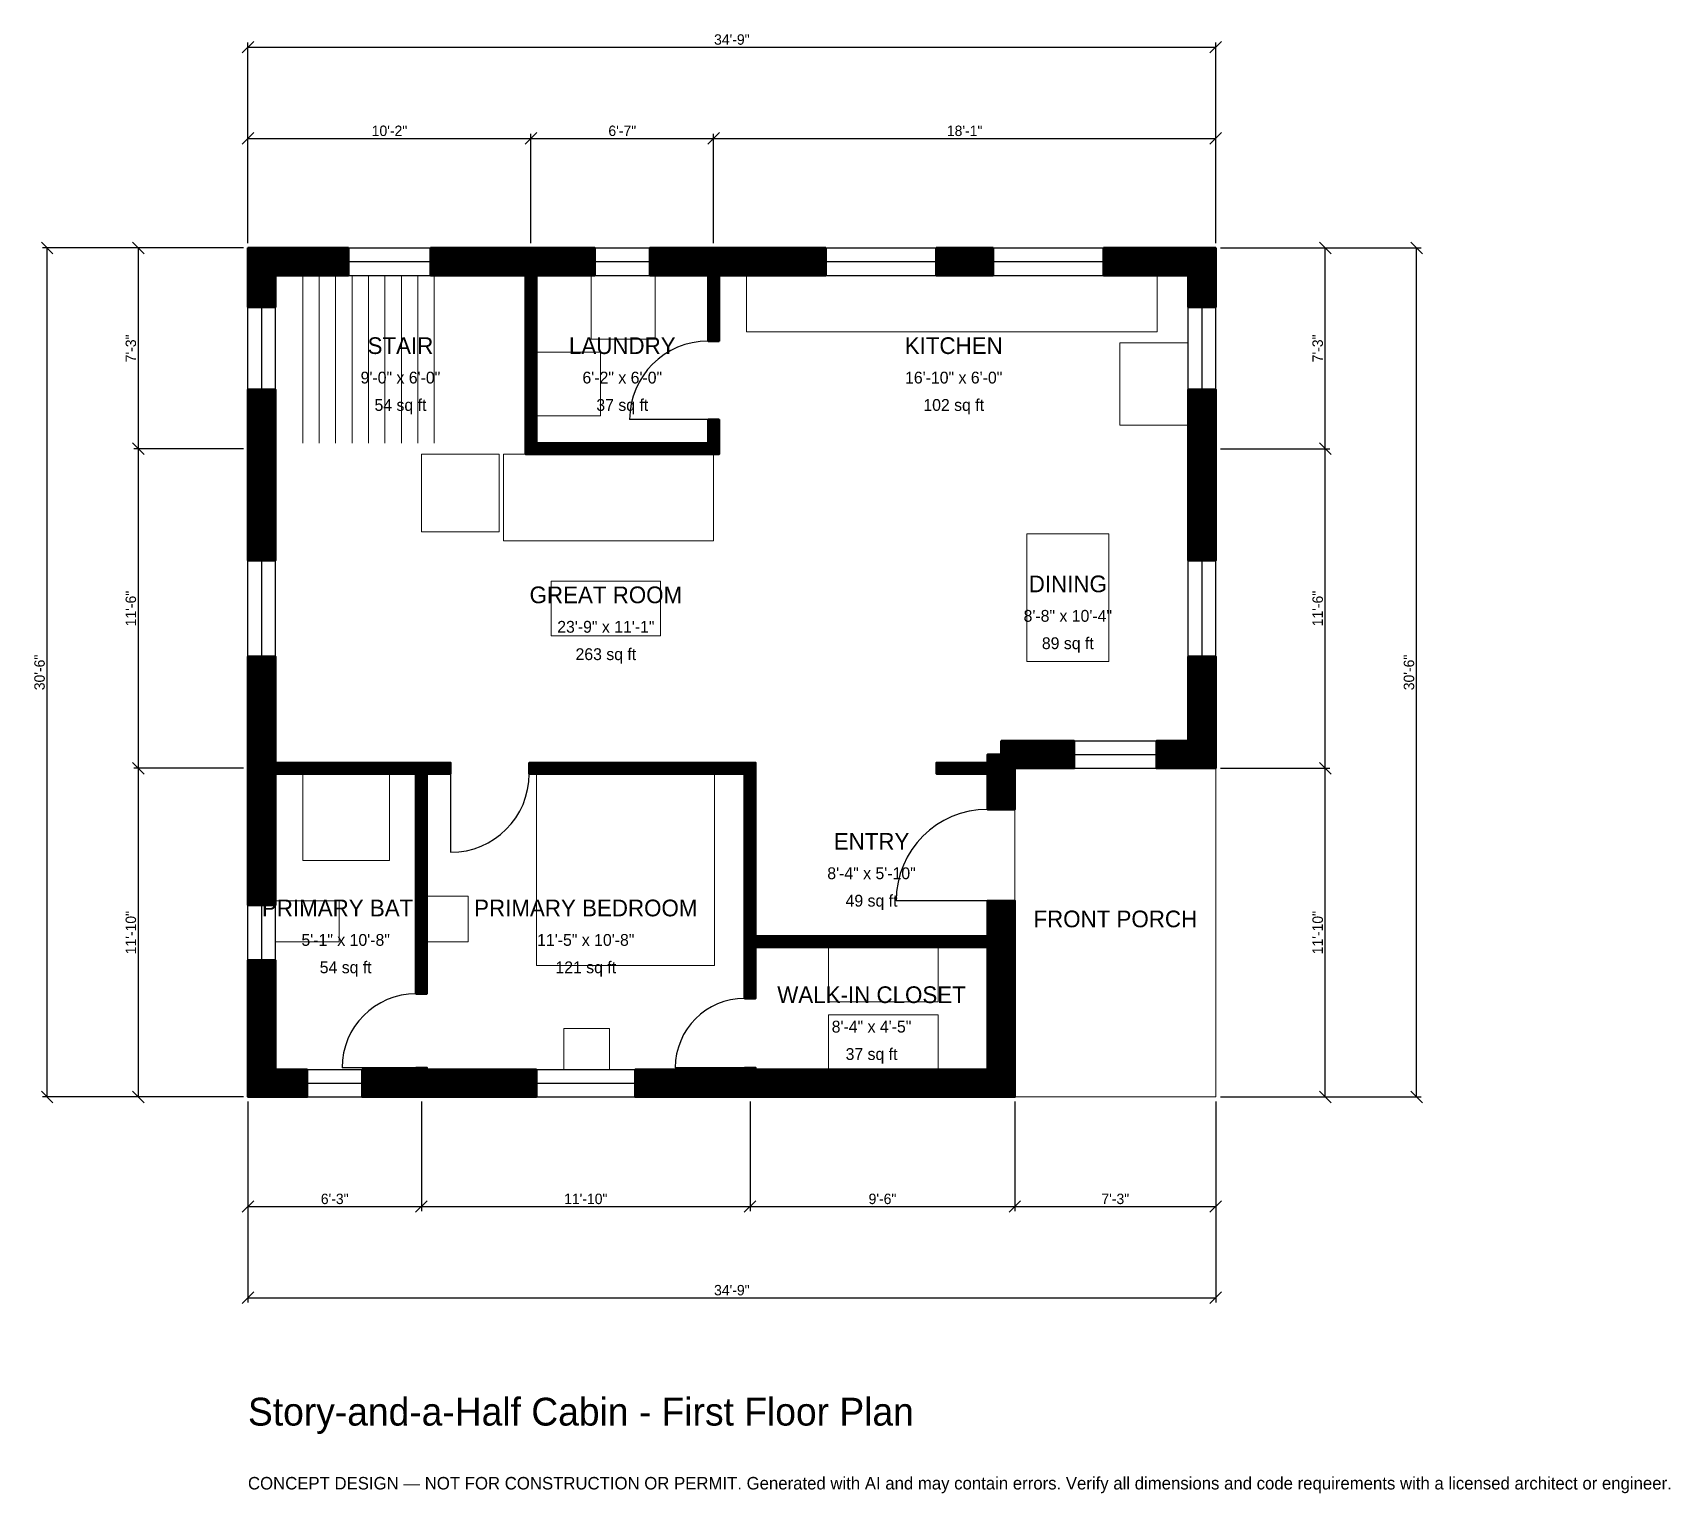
# Model space of a CAD drawing. Header units: inches. Extents: x -93 to 613, y -171 to 459.
import ezdxf
from ezdxf.enums import TextEntityAlignment as Align

# ---------------------------------------------------------------- set-up
doc = ezdxf.new("R2010")
doc.units = ezdxf.units.IN
doc.header["$MEASUREMENT"] = 0
doc.linetypes.add('DASHED', pattern=[0.6, 0.5, -0.1])
for name, color, linetype, lineweight in [('A-ANNO-DIMS', 1, 'Continuous', 13), ('A-ANNO-TEXT', 7, 'Continuous', 18), ('A-AREA-IDEN', 7, 'Continuous', 18), ('A-DOOR', 2, 'Continuous', 25), ('A-FLOR-FIXT', 9, 'Continuous', 13), ('A-FLOR-STRS', 3, 'Continuous', 18), ('A-FURN', 9, 'Continuous', 13), ('A-GLAZ', 4, 'Continuous', 25), ('A-SITE-PAVE', 8, 'Continuous', 13), ('A-WALL', 7, 'Continuous', 50), ('A-WALL-PATT', 8, 'Continuous', 13)]:
    doc.layers.add(name, color=color, linetype=linetype, lineweight=lineweight)
doc.dimstyles.new('PLAN', dxfattribs={"dimtxt": 4.5, "dimasz": 3, "dimexe": 2, "dimexo": 2, "dimgap": 1, "dimtad": 1, "dimdec": 0, "dimlunit": 4, "dimtsz": 2.5, "dimcen": 2.5, "dimclrd": 1, "dimclre": 1, "dimazin": 3, "dimtfac": 1, "dimtmove": 0, "dimatfit": 3})

msp = doc.modelspace()

# ---------------------------------------------------------------- hatches: boundary and pattern name
at = {"layer": 'A-WALL-PATT'}
h = msp.add_hatch(dxfattribs=at)
h.set_pattern_fill('ANSI31', color=8, scale=0.8)
h.paths.add_polyline_path([(214.1732, 0), (214.1732, 0), (210.6299, 0), (166.9291, 0), (166.9291, 11.811), (210.6299, 11.811), (214.1732, 11.811), (214.1732, 12.5984), (218.8976, 12.5984), (218.8976, 11.811), (222.4409, 11.811), (318.8976, 11.811), (318.8976, 61.0236), (318.8976, 64.5669), (218.8976, 64.5669), (218.8976, 42.5197), (214.1732, 42.5197), (214.1732, 64.5669), (214.1732, 69.2913), (214.1732, 139.3701), (121.2598, 139.3701), (121.2598, 144.0945), (218.8976, 144.0945), (218.8976, 144.0945), (218.8976, 139.3701), (218.8976, 69.2913), (318.8976, 69.2913), (318.8976, 72.8346), (318.8976, 84.6457), (330.7087, 84.6457), (330.7087, 72.8346), (330.7087, 69.2913), (330.7087, 69.2913), (330.7087, 64.5669), (330.7087, 64.5669), (330.7087, 61.0236), (330.7087, 11.811), (330.7087, 11.811), (330.7087, 0), (330.7087, 0), (330.7087, 0), (318.8976, 0), (318.8976, 0), (222.4409, 0), (218.8976, 0), (218.8976, 0), (214.1732, 0)])
h.paths.add_polyline_path([(80.7087, 0), (77.1654, 0), (77.1654, 0), (72.4409, 0), (72.4409, 0), (68.8976, 0), (49.2126, 0), (49.2126, 11.811), (68.8976, 11.811), (72.4409, 11.811), (72.4409, 12.5984), (77.1654, 12.5984), (77.1654, 11.811), (80.7087, 11.811), (124.4094, 11.811), (124.4094, 0), (80.7087, 0)])
h.paths.add_polyline_path([(11.811, 0), (11.811, 0), (0, 0), (0, 0), (0, 0), (0, 11.811), (0, 11.811), (0, 59.0551), (11.811, 59.0551), (11.811, 11.811), (25.5906, 11.811), (25.5906, 0), (11.811, 0)])
h.paths.add_polyline_path([(0, 135.8268), (0, 139.3701), (0, 139.3701), (0, 144.0945), (0, 144.0945), (0, 147.6378), (0, 189.9606), (11.811, 189.9606), (11.811, 147.6378), (11.811, 144.0945), (72.4409, 144.0945), (77.1654, 144.0945), (87.4016, 144.0945), (87.4016, 139.3701), (77.1654, 139.3701), (77.1654, 44.4882), (72.4409, 44.4882), (72.4409, 139.3701), (11.811, 139.3701), (11.811, 135.8268), (11.811, 82.6772), (0, 82.6772), (0, 135.8268)])
h.paths.add_polyline_path([(0, 273.622), (0, 285.4331), (0, 305.1181), (11.811, 305.1181), (11.811, 285.4331), (11.811, 273.622), (11.811, 231.2992), (0, 231.2992), (0, 273.622)])
h.paths.add_polyline_path([(0, 354.3307), (0, 354.3307), (0, 366.1417), (0, 366.1417), (0, 366.1418), (11.811, 366.1418), (11.811, 366.1417), (43.3071, 366.1417), (43.3071, 354.3307), (11.811, 354.3307), (11.811, 340.5512), (0, 340.5512), (0, 354.3307)])
h.paths.add_polyline_path([(116.1417, 366.1417), (119.685, 366.1417), (119.685, 366.1418), (124.4094, 366.1418), (124.4094, 366.1417), (127.9528, 366.1417), (149.6063, 366.1417), (149.6063, 354.3307), (127.9528, 354.3307), (124.4094, 354.3307), (124.4094, 281.8898), (198.4252, 281.8898), (198.4252, 292.126), (203.1496, 292.126), (203.1496, 281.8898), (203.1496, 277.1654), (198.4252, 277.1654), (124.4094, 277.1654), (119.685, 277.1654), (119.685, 281.8898), (119.685, 354.3307), (116.1417, 354.3307), (78.7402, 354.3307), (78.7402, 366.1417), (116.1417, 366.1417)])
h.paths.add_polyline_path([(194.8819, 366.1417), (198.4252, 366.1417), (198.4252, 366.1418), (203.1496, 366.1418), (203.1496, 366.1417), (206.6929, 366.1417), (249.147, 366.1417), (249.147, 354.3307), (206.6929, 354.3307), (203.1496, 354.3307), (203.1496, 325.9843), (198.4252, 325.9843), (198.4252, 354.3307), (194.8819, 354.3307), (173.2283, 354.3307), (173.2283, 366.1417), (194.8819, 366.1417)])
h.paths.add_polyline_path([(321.3255, 366.1417), (321.3255, 354.3307), (296.7848, 354.3307), (296.7848, 366.1417), (321.3255, 366.1417)])
h.paths.add_polyline_path([(405.5118, 366.1417), (405.5118, 366.1418), (417.3228, 366.1418), (417.3228, 366.1417), (417.3229, 366.1417), (417.3229, 354.3307), (417.3228, 354.3307), (417.3228, 340.5512), (405.5118, 340.5512), (405.5118, 354.3307), (368.9633, 354.3307), (368.9633, 366.1417), (405.5118, 366.1417)])
h.paths.add_polyline_path([(417.3228, 285.4331), (417.3228, 273.622), (417.3228, 231.2992), (405.5118, 231.2992), (405.5118, 273.622), (405.5118, 285.4331), (405.5118, 305.1181), (417.3228, 305.1181), (417.3228, 285.4331)])
h.paths.add_polyline_path([(417.3228, 153.5433), (417.3229, 153.5433), (417.3229, 141.7323), (417.3228, 141.7323), (417.3228, 141.7322), (405.5118, 141.7322), (405.5118, 141.7323), (391.7323, 141.7323), (391.7323, 153.5433), (405.5118, 153.5433), (405.5118, 189.9606), (417.3228, 189.9606), (417.3228, 153.5433)])
h.paths.add_polyline_path([(333.0709, 141.7323), (333.0709, 141.7322), (330.7087, 141.7322), (330.7087, 139.3701), (330.7087, 139.3701), (330.7087, 124.0157), (318.8976, 124.0157), (318.8976, 139.3701), (296.8504, 139.3701), (296.8504, 144.0945), (318.8976, 144.0945), (318.8976, 147.6378), (324.8031, 147.6378), (324.8031, 153.5433), (356.2992, 153.5433), (356.2992, 141.7323), (333.0709, 141.7323)])

# ---------------------------------------------------------------- linework, layer by layer
at = {"layer": 'A-DOOR'}
for p, q in [((198.4252, 292.126), (164.5669, 292.126)), ((87.4016, 139.3701), (87.4016, 105.5118)), ((318.8976, 84.6457), (279.5276, 84.6457)), ((72.4409, 12.5984), (40.5512, 12.5984)), ((214.1732, 12.5984), (184.252, 12.5984))]:
    msp.add_line(p, q, dxfattribs=at)
for centre, radius, start, end in [((198.4252, 292.126), 33.8583, 90, 180), ((87.4016, 139.3701), 33.8583, 270, 360), ((318.8976, 84.6457), 39.3701, 90, 180), ((72.4409, 12.5984), 31.8898, 90, 180), ((214.1732, 12.5984), 29.9213, 90, 180)]:
    msp.add_arc(centre, radius, start, end, dxfattribs=at)
at = {"layer": 'A-FLOR-FIXT'}
for points in [[(214.9606, 329.9213), (392.126, 329.9213), (392.126, 354.3307), (214.9606, 354.3307)], [(23.622, 101.9685), (61.0236, 101.9685), (61.0236, 139.3701), (23.622, 139.3701)], [(11.811, 66.9291), (39.3701, 66.9291), (39.3701, 84.6457), (11.811, 84.6457)]]:
    msp.add_lwpolyline(points, close=True, dxfattribs=at)
at = {"layer": 'A-FLOR-STRS'}
for p, q in [((23.622, 281.8898), (23.622, 354.3307)), ((30.7087, 281.8898), (30.7087, 354.3307)), ((37.7953, 281.8898), (37.7953, 354.3307)), ((44.8819, 281.8898), (44.8819, 354.3307)), ((51.9685, 281.8898), (51.9685, 354.3307)), ((59.0551, 281.8898), (59.0551, 354.3307)), ((66.1417, 281.8898), (66.1417, 354.3307)), ((73.2283, 281.8898), (73.2283, 354.3307)), ((80.315, 281.8898), (80.315, 354.3307))]:
    msp.add_line(p, q, dxfattribs=at)
at = {"layer": 'A-FURN'}
for points in [[(148.0315, 326.7717), (175.5906, 326.7717), (175.5906, 354.3307), (148.0315, 354.3307)], [(375.9843, 289.7638), (405.5118, 289.7638), (405.5118, 325.1969), (375.9843, 325.1969)], [(124.4094, 293.7008), (151.9685, 293.7008), (151.9685, 321.2598), (124.4094, 321.2598)], [(74.8031, 243.7008), (108.2677, 243.7008), (108.2677, 277.1654), (74.8031, 277.1654)], [(110.2362, 239.7638), (200.7874, 239.7638), (200.7874, 277.1654), (110.2362, 277.1654)], [(335.8268, 187.7953), (371.2598, 187.7953), (371.2598, 242.9134), (335.8268, 242.9134)], [(130.7087, 198.8189), (177.9528, 198.8189), (177.9528, 222.4409), (130.7087, 222.4409)], [(124.4094, 56.6929), (201.1811, 56.6929), (201.1811, 139.3701), (124.4094, 139.3701)], [(77.1654, 66.9291), (94.8819, 66.9291), (94.8819, 86.6142), (77.1654, 86.6142)], [(250.3937, 40.9449), (297.6378, 40.9449), (297.6378, 64.5669), (250.3937, 64.5669)], [(250.3937, 11.811), (297.6378, 11.811), (297.6378, 35.4331), (250.3937, 35.4331)], [(136.2205, 11.811), (155.9055, 11.811), (155.9055, 29.5276), (136.2205, 29.5276)]]:
    msp.add_lwpolyline(points, close=True, dxfattribs=at)
at = {"layer": 'A-GLAZ'}
for p, q in [((43.3071, 366.1417), (78.7402, 366.1417)), ((43.3071, 360.2362), (78.7402, 360.2362)), ((149.6063, 366.1417), (173.2283, 366.1417)), ((149.6063, 360.2362), (173.2283, 360.2362)), ((249.147, 366.1417), (296.7848, 366.1417)), ((249.147, 360.2362), (296.7848, 360.2362)), ((321.3255, 366.1417), (368.9633, 366.1417)), ((321.3255, 360.2362), (368.9633, 360.2362)), ((43.3071, 354.3307), (78.7402, 354.3307)), ((149.6063, 354.3307), (173.2283, 354.3307)), ((249.147, 354.3307), (296.7848, 354.3307)), ((321.3255, 354.3307), (368.9633, 354.3307)), ((0, 305.1181), (0, 340.5512)), ((5.9055, 305.1181), (5.9055, 340.5512)), ((11.811, 305.1181), (11.811, 340.5512)), ((405.5118, 305.1181), (405.5118, 340.5512)), ((411.4173, 305.1181), (411.4173, 340.5512)), ((417.3228, 305.1181), (417.3228, 340.5512)), ((0, 189.9606), (0, 231.2992)), ((5.9055, 189.9606), (5.9055, 231.2992)), ((11.811, 189.9606), (11.811, 231.2992)), ((405.5118, 189.9606), (405.5118, 231.2992)), ((411.4173, 189.9606), (411.4173, 231.2992)), ((417.3228, 189.9606), (417.3228, 231.2992)), ((356.2992, 153.5433), (391.7323, 153.5433)), ((356.2992, 147.6378), (391.7323, 147.6378)), ((356.2992, 141.7323), (391.7323, 141.7323)), ((0, 59.0551), (0, 82.6772)), ((5.9055, 59.0551), (5.9055, 82.6772)), ((11.811, 59.0551), (11.811, 82.6772)), ((25.5906, 11.811), (49.2126, 11.811)), ((124.4094, 11.811), (166.9291, 11.811)), ((25.5906, 5.9055), (49.2126, 5.9055)), ((25.5906, 0), (49.2126, 0)), ((124.4094, 5.9055), (166.9291, 5.9055)), ((124.4094, 0), (166.9291, 0))]:
    msp.add_line(p, q, dxfattribs=at)
at = {"layer": 'A-SITE-PAVE', "linetype": 'DASHED'}
msp.add_lwpolyline([(330.7087, 0), (417.3228, 0), (417.3228, 141.7323), (330.7087, 141.7323)], close=True, dxfattribs=at)
at = {"layer": 'A-WALL'}
for points in [[(0, 354.3307), (0, 354.3307), (0, 366.1417), (0, 366.1417), (0, 366.1418), (11.811, 366.1418), (11.811, 366.1417), (43.3071, 366.1417), (43.3071, 354.3307), (11.811, 354.3307), (11.811, 340.5512), (0, 340.5512), (0, 354.3307)], [(116.1417, 366.1417), (119.685, 366.1417), (119.685, 366.1418), (124.4094, 366.1418), (124.4094, 366.1417), (127.9528, 366.1417), (149.6063, 366.1417), (149.6063, 354.3307), (127.9528, 354.3307), (124.4094, 354.3307), (124.4094, 281.8898), (198.4252, 281.8898), (198.4252, 292.126), (203.1496, 292.126), (203.1496, 281.8898), (203.1496, 277.1654), (198.4252, 277.1654), (124.4094, 277.1654), (119.685, 277.1654), (119.685, 281.8898), (119.685, 354.3307), (116.1417, 354.3307), (78.7402, 354.3307), (78.7402, 366.1417), (116.1417, 366.1417)], [(194.8819, 366.1417), (198.4252, 366.1417), (198.4252, 366.1418), (203.1496, 366.1418), (203.1496, 366.1417), (206.6929, 366.1417), (249.147, 366.1417), (249.147, 354.3307), (206.6929, 354.3307), (203.1496, 354.3307), (203.1496, 325.9843), (198.4252, 325.9843), (198.4252, 354.3307), (194.8819, 354.3307), (173.2283, 354.3307), (173.2283, 366.1417), (194.8819, 366.1417)], [(321.3255, 366.1417), (321.3255, 354.3307), (296.7848, 354.3307), (296.7848, 366.1417), (321.3255, 366.1417)], [(405.5118, 366.1417), (405.5118, 366.1418), (417.3228, 366.1418), (417.3228, 366.1417), (417.3229, 366.1417), (417.3229, 354.3307), (417.3228, 354.3307), (417.3228, 340.5512), (405.5118, 340.5512), (405.5118, 354.3307), (368.9633, 354.3307), (368.9633, 366.1417), (405.5118, 366.1417)], [(0, 273.622), (0, 285.4331), (0, 305.1181), (11.811, 305.1181), (11.811, 285.4331), (11.811, 273.622), (11.811, 231.2992), (0, 231.2992), (0, 273.622)], [(417.3228, 285.4331), (417.3228, 273.622), (417.3228, 231.2992), (405.5118, 231.2992), (405.5118, 273.622), (405.5118, 285.4331), (405.5118, 305.1181), (417.3228, 305.1181), (417.3228, 285.4331)], [(0, 135.8268), (0, 139.3701), (0, 139.3701), (0, 144.0945), (0, 144.0945), (0, 147.6378), (0, 189.9606), (11.811, 189.9606), (11.811, 147.6378), (11.811, 144.0945), (72.4409, 144.0945), (77.1654, 144.0945), (87.4016, 144.0945), (87.4016, 139.3701), (77.1654, 139.3701), (77.1654, 44.4882), (72.4409, 44.4882), (72.4409, 139.3701), (11.811, 139.3701), (11.811, 135.8268), (11.811, 82.6772), (0, 82.6772), (0, 135.8268)], [(417.3228, 153.5433), (417.3229, 153.5433), (417.3229, 141.7323), (417.3228, 141.7323), (417.3228, 141.7322), (405.5118, 141.7322), (405.5118, 141.7323), (391.7323, 141.7323), (391.7323, 153.5433), (405.5118, 153.5433), (405.5118, 189.9606), (417.3228, 189.9606), (417.3228, 153.5433)], [(333.0709, 141.7323), (333.0709, 141.7322), (330.7087, 141.7322), (330.7087, 139.3701), (330.7087, 139.3701), (330.7087, 124.0157), (318.8976, 124.0157), (318.8976, 139.3701), (296.8504, 139.3701), (296.8504, 144.0945), (318.8976, 144.0945), (318.8976, 147.6378), (324.8031, 147.6378), (324.8031, 153.5433), (356.2992, 153.5433), (356.2992, 141.7323), (333.0709, 141.7323)], [(214.1732, 0), (214.1732, 0), (210.6299, 0), (166.9291, 0), (166.9291, 11.811), (210.6299, 11.811), (214.1732, 11.811), (214.1732, 12.5984), (218.8976, 12.5984), (218.8976, 11.811), (222.4409, 11.811), (318.8976, 11.811), (318.8976, 61.0236), (318.8976, 64.5669), (218.8976, 64.5669), (218.8976, 42.5197), (214.1732, 42.5197), (214.1732, 64.5669), (214.1732, 69.2913), (214.1732, 139.3701), (121.2598, 139.3701), (121.2598, 144.0945), (218.8976, 144.0945), (218.8976, 144.0945), (218.8976, 139.3701), (218.8976, 69.2913), (318.8976, 69.2913), (318.8976, 72.8346), (318.8976, 84.6457), (330.7087, 84.6457), (330.7087, 72.8346), (330.7087, 69.2913), (330.7087, 69.2913), (330.7087, 64.5669), (330.7087, 64.5669), (330.7087, 61.0236), (330.7087, 11.811), (330.7087, 11.811), (330.7087, 0), (330.7087, 0), (330.7087, 0), (318.8976, 0), (318.8976, 0), (222.4409, 0), (218.8976, 0), (218.8976, 0), (214.1732, 0)], [(11.811, 0), (11.811, 0), (0, 0), (0, 0), (0, 0), (0, 11.811), (0, 11.811), (0, 59.0551), (11.811, 59.0551), (11.811, 11.811), (25.5906, 11.811), (25.5906, 0), (11.811, 0)], [(80.7087, 0), (77.1654, 0), (77.1654, 0), (72.4409, 0), (72.4409, 0), (68.8976, 0), (49.2126, 0), (49.2126, 11.811), (68.8976, 11.811), (72.4409, 11.811), (72.4409, 12.5984), (77.1654, 12.5984), (77.1654, 11.811), (80.7087, 11.811), (124.4094, 11.811), (124.4094, 0), (80.7087, 0)]]:
    msp.add_lwpolyline(points, close=True, dxfattribs=at)

# ---------------------------------------------------------------- texts
at = {"layer": 'A-ANNO-TEXT'}
for s, height, p in [('Story-and-a-Half Cabin - First Floor Plan', 12, (0, -141.7323)), ('CONCEPT DESIGN — NOT FOR CONSTRUCTION OR PERMIT. Generated with AI and may contain errors. Verify all dimensions and code requirements with a licensed architect or engineer.', 5.4, (0, -169.2913))]:
    msp.add_text(s, height=height, dxfattribs=at).set_placement(p)
at = {"layer": 'A-AREA-IDEN'}
for s, height, p in [('STAIR', 7.2, (65.748, 324.0157)), ('LAUNDRY', 7.2, (161.4173, 324.0157)), ('KITCHEN', 7.2, (304.3307, 324.0157)), ('9\'-0" x 6\'-0"', 5.1, (65.748, 310.2362)), ('6\'-2" x 6\'-0"', 5.1, (161.4173, 310.2362)), ('16\'-10" x 6\'-0"', 5.1, (304.3307, 310.2362)), ('54 sq ft', 5.1, (65.748, 298.4252)), ('37 sq ft', 5.1, (161.4173, 298.4252)), ('102 sq ft', 5.1, (304.3307, 298.4252)), ('GREAT ROOM', 7.2, (154.3307, 216.5354)), ('DINING', 7.2, (353.5433, 221.2598)), ('23\'-9" x 11\'-1"', 5.1, (154.3307, 202.7559)), ('8\'-8" x 10\'-4"', 5.1, (353.5433, 207.4803)), ('89 sq ft', 5.1, (353.5433, 195.6693)), ('263 sq ft', 5.1, (154.3307, 190.9449)), ('ENTRY', 7.2, (268.8976, 110.2362)), ('8\'-4" x 5\'-10"', 5.1, (268.8976, 96.4567)), ('PRIMARY BATH', 7.2, (42.126, 81.4961)), ('PRIMARY BEDROOM', 7.2, (145.6693, 81.4961)), ('49 sq ft', 5.1, (268.8976, 84.6457)), ('FRONT PORCH', 7.2, (374.0157, 76.7717)), ('5\'-1" x 10\'-8"', 5.1, (42.126, 67.7165)), ('11\'-5" x 10\'-8"', 5.1, (145.6693, 67.7165)), ('54 sq ft', 5.1, (42.126, 55.9055)), ('121 sq ft', 5.1, (145.6693, 55.9055)), ('WALK-IN CLOSET', 7.2, (268.8976, 44.0945)), ('8\'-4" x 4\'-5"', 5.1, (268.8976, 30.315)), ('37 sq ft', 5.1, (268.8976, 18.5039))]:
    msp.add_text(s, height=height, dxfattribs=at).set_placement(p, align=Align.MIDDLE_CENTER)

# ---------------------------------------------------------------- dimensions: what is measured, and where the dimension line sits
at = {"layer": 'A-ANNO-DIMS'}
for base, p1, p2, text in [((0, 452.7559), (0, 366.1417), (417.3228, 366.1417), '34\'-9"'), ((0, 413.3858), (0, 366.1417), (122.0472, 366.1417), '10\'-2"'), ((122.0472, 413.3858), (122.0472, 366.1417), (200.7874, 366.1417), '6\'-7"'), ((200.7874, 413.3858), (200.7874, 366.1417), (417.3228, 366.1417), '18\'-1"'), ((0, -47.2441), (0, 0), (74.8031, 0), '6\'-3"'), ((0, -86.6142), (0, 0), (417.3228, 0), '34\'-9"'), ((74.8031, -47.2441), (74.8031, 0), (216.5354, 0), '11\'-10"'), ((216.5354, -47.2441), (216.5354, 0), (330.7087, 0), '9\'-6"'), ((330.7087, -47.2441), (330.7087, 0), (417.3228, 0), '7\'-3"')]:
    msp.add_linear_dim(base=base, p1=p1, p2=p2, text=text, dimstyle='PLAN', dxfattribs=at).render()
for base, p1, p2, text in [((-86.6142, 0), (0, 0), (0, 366.1417), '30\'-6"'), ((-47.2441, 279.5276), (0, 279.5276), (0, 366.1417), '7\'-3"'), ((464.5669, 279.5276), (417.3228, 279.5276), (417.3228, 366.1417), '7\'-3"'), ((503.937, 0), (417.3228, 0), (417.3228, 366.1417), '30\'-6"'), ((-47.2441, 141.7323), (0, 141.7323), (0, 279.5276), '11\'-6"'), ((464.5669, 141.7323), (417.3228, 141.7323), (417.3228, 279.5276), '11\'-6"'), ((-47.2441, 0), (0, 0), (0, 141.7323), '11\'-10"'), ((464.5669, 0), (417.3228, 0), (417.3228, 141.7323), '11\'-10"')]:
    msp.add_linear_dim(base=base, p1=p1, p2=p2, angle=90, text=text, dimstyle='PLAN', dxfattribs=at).render()

doc.saveas('drawing.dxf')
